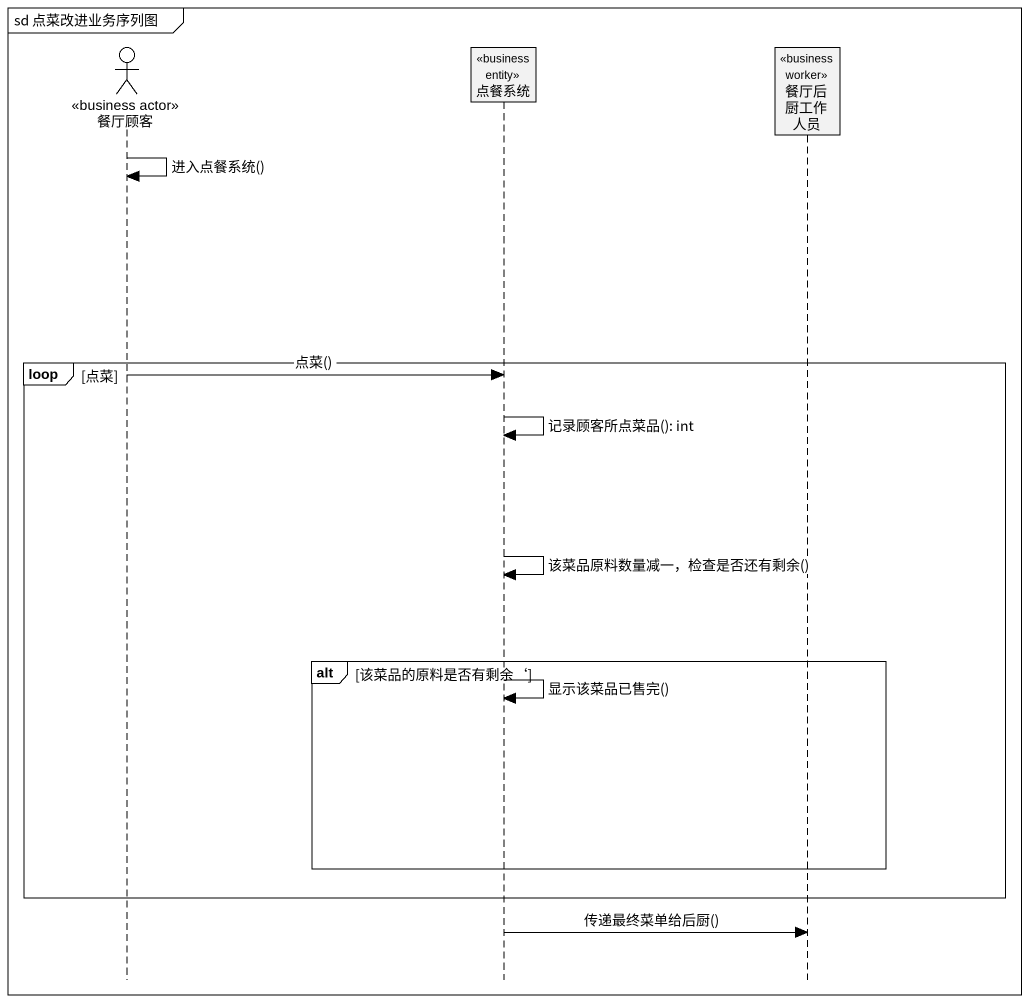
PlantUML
@startuml
mainframe sd 点菜改进业务序列图
hide footbox
actor 餐厅顾客 <<business actor>>
participant 点餐系统 <<business entity>>
participant 餐厅后厨工作人员 <<business worker>>

餐厅顾客 -> 餐厅顾客 : 进入点餐系统()
loop 点菜
  餐厅顾客 -> 点餐系统 : 点菜()
  点餐系统 -> 点餐系统 : 记录顾客所点菜品(): int
  点餐系统 -> 点餐系统 : 该菜品原料数量减一，检查是否还有剩余()
  alt 该菜品的原料是否有剩余‘
    点餐系统 -> 点餐系统 : 显示该菜品已售完()
  end
end
点餐系统 -> 餐厅后厨工作人员 : 传递最终菜单给后厨()
@enduml
